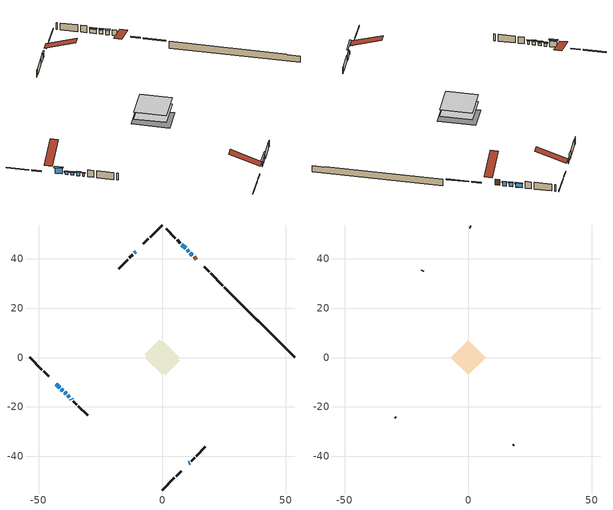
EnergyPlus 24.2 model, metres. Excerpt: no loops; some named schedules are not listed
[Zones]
conditioned space
 floor adiabatic (AdiabaticFloorConstruction): -6.99,0 0,6.99 6.99,0 0,-6.99 z0.85
 floor foundation (Slab1 construction): -7.11,1.29 -1.29,7.11 7.11,-1.29 1.29,-7.11 z-1.62
 wall outside (RimJoist1 construction): 0,-53.64 4.91,-48.73 / -53.64,0 -48.73,-4.91 / 0,53.64 -4.91,48.73 / 24.53,29.11 19.62,34.02 z0.85:1.15
 wall outside (RimJoist2 construction): 5.57,-48.07 7.63,-46.01 / -48.07,-5.57 -46.01,-7.63 / -5.57,48.07 -7.63,46.01 / 18.96,34.68 16.9,36.74 z0.85:1.15
 wall outside (AdiabaticWallConstruction 1): 13.79,39.84 12.86,40.78 z0.85:2.88
 wall outside (AdiabaticWallConstruction): -42.9,-10.74 -41.46,-12.18 z0.85:2.93; 10.74,-42.9 11.08,-42.56 / -36.93,-16.7 -36.59,-17.05 z0.85:1.97; -40.81,-12.83 -40.2,-13.44 / -39.54,-14.1 -38.93,-14.71 z0.85:1.82; -38.27,-15.36 -37.59,-16.05 z0.85:2.12; -10.74,42.9 -11.31,42.32 z0.85:2.05; 12.2,41.44 11.43,42.21 / 10.77,42.87 10.07,43.57 / 9.41,44.22 7.97,45.66 z0.85:2.32
 wall outside (Wall1 construction): 11.73,-41.9 13.08,-40.56 / -35.93,-17.7 -34.59,-19.05 / -11.97,41.67 -13.32,40.32 / 7.32,46.32 5.97,47.67 z0.85:3.29
 wall outside (Wall2 construction): 13.74,-39.9 17.47,-36.16 / -33.93,-19.71 -30.2,-23.44 / -13.97,39.67 -17.71,35.93 / 5.32,48.32 1.58,52.06 z0.85:3.29
 wall foundation (FoundationWall1 construction): 25.19,28.45,-1.62 25.19,28.45,0.85 50.79,2.85,0.85 50.79,2.85,0.58 53.64,0,0.58 53.64,0,-1.62
 window (WindowConstruction): -42.9,-10.74 -41.46,-12.17 z0.85:2.93
 window (WindowConstruction 9): 10.74,-42.9 11.08,-42.56 z0.85:1.97
 window (WindowConstruction 1): -40.81,-12.83 -40.2,-13.44 z0.85:1.82
 window (WindowConstruction 2): -39.54,-14.1 -38.93,-14.71 z0.85:1.82
 window (WindowConstruction 3): -38.27,-15.37 -37.59,-16.05 z0.85:2.12
 window (WindowConstruction 7): -10.74,42.9 -11.31,42.33 z0.85:2.04
 window (WindowConstruction 4): 12.2,41.44 11.43,42.21 z0.85:2.32
 window (WindowConstruction 5): 10.77,42.87 10.07,43.57 z0.85:2.32
 window (WindowConstruction 6): 9.41,44.22 7.98,45.66 z0.85:2.32
 window (WindowConstruction 8): -36.93,-16.71 -36.59,-17.05 z0.85:1.97
 door (Door): 13.79,39.84 12.86,40.78 z0.85:2.88
 ceiling adiabatic (AdiabaticFloorConstruction): 0,-6.99 6.99,0 0,6.99 -6.99,0 z0.85
attic - vented
 floor to conditioned space (Floor1 construction Reversed): -6.99,0 0,6.99 6.99,0 0,-6.99 z3.29
 wall outside (Wall3 construction): 18.13,-35.51 18.4,-35.24 / -29.54,-24.1 -29.27,-24.36 / -18.37,35.27 -18.63,35.01 / 0.92,52.72 0.66,52.98 z0.85:3.29
 roof outside (Roof1 construction): 10.08,-43.56,3.29 3.27,-36.75,6.5 1.47,-38.54,6.5 8.29,-45.35,3.29; -43.56,-10.08,3.29 -36.75,-3.27,6.5 -38.54,-1.47,6.5 -45.35,-8.29,3.29; -10.08,43.56,3.29 -3.27,36.75,6.5 -1.47,38.54,6.5 -8.29,45.35,3.29; 14.45,39.19,3.29 7.64,32.38,6.5 9.43,30.58,6.5 16.25,37.39,3.29
shading: -41.2,-12.44 -43.16,-10.48 -43.59,-10.91 -41.63,-12.87 z3.3; 12.75,-40.88 9.06,-44.58 9.35,-44.87 13.05,-41.17 z4.34; -40.07,-13.57 -40.93,-12.7 -41.36,-13.14 -40.5,-14 z2; -38.67,-14.97 -39.8,-13.84 -40.23,-14.27 -39.1,-15.4 z2.19; -37.45,-16.19 -38.41,-15.22 -38.71,-15.51 -37.74,-16.48 z2.32; -11.74,41.89 -10.31,43.33 -10.52,43.54 -11.96,42.11 z2.65; 11.3,42.34 12.33,41.31 12.76,41.74 11.73,42.77 z2.5; 9.94,43.69 10.9,42.74 11.33,43.17 10.37,44.13 z2.5; 7.85,45.79 9.54,44.1 9.97,44.53 8.28,46.22 z2.5; -36.38,-17.26 -37.14,-16.49 -37.35,-16.71 -36.59,-17.47 z2.27
[Building]
Building 1: Terrain=Suburbs
[Site:Location]
Quebec Intl AP_QC: Latitude {deg}=46.8; Longitude {deg}=-71.38; Time Zone {hr}=-5; Elevation {m}=74; Keep Site Location Information=Yes
[Site:GroundTemperature:Shallow]
0.0108218, -2.24938, -2.43038, -1.3578, 2.94801, 7.23376, 10.9493, 13.303, 13.5029, 11.5886, 7.96783, 3.81355
[Site:WaterMainsTemperature]
Calculation Method=Schedule; Temperature Schedule=mains temperature schedule
[Material] Roughness=Rough; Thermal Absorptance=0.9
Name | Thickness {m} | Conductivity {W/m-K} | Density {kg/m3} | Specific Heat {J/kg-K} | Solar Absorptance | Visible Absorptance
asphalt or fiberglass shingles | 0.00635 | 0.162714 | 1121.4 | 1465.45 | 0.4 | 0.4
ceiling loosefill ins | 0.0846667 | 0.0480833 | 16.02 | 1046.75 | 0.7 | 0.7
ceiling stud and cavity | 0.1397 | 0.0957022 | 65.682 | 1177.47 | 0.7 | 0.7
concrete 4.0 in. | 0.1016 | 1.803125 | 2242.8 | 837.4 | 0.7 | 0.7
concrete 8.0 in. | 0.2032 | 1.803125 | 2242.8 | 837.4 | 0.7 | 0.7
door material | 0.04445 | 0.0451087 | 512.64 | 1214.23 | 0.7 | 0.7
exterior vertical ins | 0.0324891 | 0.029427 | 32.04 | 1214.23 | 0.7 | 0.7
floor covering | 0.0127 | 0.0433444 | 54.468 | 1339.84 | 0.6 | 0.6
floor rigid ins; wall rigid ins 1 | 0.512978 | 0.029427 | 32.04 | 1214.23 | 0.7 | 0.7
floor stud and cavity | 0.1397 | 1.75129 | 37.0049 | 1207.88 | 0.7 | 0.7
furniture material conditioned space 1 | 0.1524 | 0.115458 | 640.8 | 1214.23 | 0.6 | 0.6
gypsum board | 0.0127 | 0.160291 | 801 | 837.4 | 0.6 | 0.6
gypsum board 1 | 0.0127 | 0.160291 | 801 | 837.4 | 0.7 | 0.7
osb sheathing 0.5 in. | 0.0127 | 0.115458 | 512.64 | 1214.23 | 0.7 | 0.7
osb sheathing 0.75 in. | 0.01905 | 0.115458 | 512.64 | 1214.23 | 0.7 | 0.7
osb sheathing 2.0 in. | 0.0508 | 0.115458 | 512.64 | 1214.23 | 0.7 | 0.7
rim joist rigid ins; wall rigid ins | 0.051816 | 0.029427 | 32.04 | 1214.23 | 0.7 | 0.7
rim joist stud and cavity | 0.0508 | 0.0344856 | 125.044 | 1163.47 | 0.6 | 0.6
rim joist stud and cavity 1 | 0.0508 | 0.0444133 | 125.044 | 1163.47 | 0.6 | 0.6
wall stud and cavity | 0.1397 | 0.178291 | 139.0536 | 1170.24 | 0.7 | 0.7
wall stud and cavity 1 | 0.1397 | 0.137265 | 139.0536 | 1170.24 | 0.7 | 0.7
wall stud and cavity 2 | 0.0889 | 6.9971 | 50.32683 | 1063.81 | 0.6 | 0.6
wall stud and cavity 3 | 0.0889 | 0.380278 | 52.3479 | 1209.89 | 0.7 | 0.7
wall stud and cavity 4 | 0.0889 | 0.391764 | 83.0341 | 1211.67 | 0.7 | 0.7
wood siding | 0.0254 | 0.102417 | 544.68 | 1172.36 | 0.4 | 0.4
wood siding 1 | 0.00254 | 0.102417 | 544.68 | 1172.36 | 0.4 | 0.4
wood siding 2; wood siding 3; wood siding 4 | 0.0254 | 0.102417 | 544.68 | 1172.36 | 0.7 | 0.7
[WindowMaterial:SimpleGlazingSystem]
Name | U-Factor {W/m2-K} | Solar Heat Gain Coefficient
WindowMaterial | 2.82821 | 0.6
WindowMaterial 1 | 1.96856 | 0.49
WindowMaterial 2 | 1.94415 | 0.52
WindowMaterial 3 | 1.927681 | 0.54
WindowMaterial 4 | 1.93449 | 0.53
WindowMaterial 5 | 1.896452 | 0.58
WindowMaterial 6 | 2.77143 | 0.64
WindowMaterial 7 | 2.76462 | 0.48
[Construction]
AdiabaticFloorConstruction: floor stud and cavity, floor rigid ins, osb sheathing 0.75 in., floor covering
AdiabaticWallConstruction: wood siding 3, wall rigid ins 1, wall stud and cavity 3, gypsum board
AdiabaticWallConstruction 1: wood siding 4, wall rigid ins 1, wall stud and cavity 3, gypsum board
Door: door material
Floor1 construction Reversed: gypsum board, ceiling stud and cavity, ceiling loosefill ins
FoundationWall1 construction: concrete 8.0 in., gypsum board 1
furniture construction conditioned space 1: furniture material conditioned space 1
PartitionWallConstruction: gypsum board, wall stud and cavity 4, gypsum board
RimJoist1 construction: wood siding 2, rim joist rigid ins, osb sheathing 2.0 in., rim joist stud and cavity
RimJoist2 construction: wood siding 2, rim joist rigid ins, osb sheathing 2.0 in., rim joist stud and cavity 1
Roof1 construction: asphalt or fiberglass shingles
Slab1 construction: concrete 4.0 in.
Wall1 construction: wood siding, wall rigid ins, osb sheathing 0.5 in., wall stud and cavity, gypsum board
Wall2 construction: wood siding, wall rigid ins, osb sheathing 0.5 in., wall stud and cavity 1, gypsum board
Wall3 construction: wood siding 1, wall stud and cavity 2
WindowConstruction: WindowMaterial
WindowConstruction 1; WindowConstruction 2: WindowMaterial 1
WindowConstruction 3: WindowMaterial 2
WindowConstruction 4: WindowMaterial 3
WindowConstruction 5: WindowMaterial 4
WindowConstruction 6: WindowMaterial 5
WindowConstruction 7: WindowMaterial 6
WindowConstruction 8; WindowConstruction 9: WindowMaterial 7
[Zone] Multiplier=1; Part of Total Floor Area=Yes
Name | Volume {m3}
attic - vented | 50.9984
conditioned space | 475.7
[Space]
Name | Zone | Volume {m3}
attic - vented 1 | attic - vented | 50.9984
conditioned space 1 | conditioned space | 475.7
[ZoneInfiltration:EffectiveLeakageArea]
infil attic - vented 1: Zone or Space=attic - vented 1; Schedule=Always On Discrete; Effective Air Leakage Area {cm2}=3612.18; Stack Coefficient=0.000392867; Wind Coefficient=1.33919e-05
[ZoneMixing]
whole house fan mix: Zone or Space=attic - vented; Schedule=Always On Continuous; Design Flow Rate Calculation Method=Flow/Zone; Design Flow Rate {m3/s}=0; Source Zone or Space=conditioned space
[SurfaceProperty:ExposedFoundationPerimeter]
Slab1: Exposed Perimeter Calculation Method=TotalExposedPerimeter; Total Exposed Perimeter {m}=40.235
[InternalMass] Zone or ZoneList=conditioned space; Space or SpaceList=conditioned space 1
Name | Construction | Surface Area {m2}
furniture mass conditioned space 1 | furniture construction conditioned space 1 | 78.252
partition wall mass | PartitionWallConstruction | 195.63
[Lights]
interior lighting: Zone or ZoneList or Space or SpaceList=conditioned space 1; Schedule=interior lighting schedule; Design Level Calculation Method=LightingLevel; Lighting Level {W}=343.2; Return Air Fraction=0; Fraction Radiant=0.6; Fraction Visible=0.2; Fraction Replaceable=1
[People]
occupants: Zone or ZoneList or Space or SpaceList=conditioned space 1; Number of People Schedule=occupants schedule; Number of People Calculation Method=People; Number of People=3; Fraction Radiant=0.314171; Sensible Heat Fraction=0.56303; Activity Level Schedule=occupants activity schedule; Carbon Dioxide Generation Rate {m3/s-W}=0; Enable ASHRAE 55 Comfort Warnings=No; Mean Radiant Temperature Calculation Type=EnclosureAveraged
[ElectricEquipment] Zone or ZoneList or Space or SpaceList=conditioned space 1; Design Level Calculation Method=EquipmentLevel
Name | Schedule | Design Level {W} | Fraction Latent | Fraction Radiant | Fraction Lost
clothes dryer | clothes dryer schedule | 140.772 | 0.015 | 0.081 | 0.85
clothes washer | clothes washer schedule | 32.1985 | 0.03 | 0.162 | 0.7
cooking range | cooking range schedule | 215.147 | 0.08 | 0.432 | 0.2
dishwasher | dishwasher schedule | 66.8632 | 0.3 | 0.18 | 0.4
fridge | fridge schedule | 72.9452 | 0 | 0.6 | 0
mech vent bath fan 0 | mech vent bath fan 0 schedule | 50.2 | 0 | 0 | 1
mech vent house fan | mech vent house fan schedule | 0 | 0 | 0 | 1
mech vent house fan cfis | mech vent house fan cfis schedule | 0 | 0 | 0 | 0
mech vent range fan 0 | mech vent range fan 0 schedule | 57 | 0 | 0 | 1
misc plug loads | misc plug loads schedule | 494.7 | 0.045 | 0.513 | 0.1
whole house fan | Always On Discrete | 0 | 0 | 0 | 1
[OtherEquipment] Zone or ZoneList or Space or SpaceList=conditioned space 1; Design Level Calculation Method=EquipmentLevel
Name | Fuel Type | Schedule | Design Level {W} | Fraction Latent | Fraction Radiant | Fraction Lost
clothes dryer 1 | Electricity | clothes dryer schedule | 0 | 0.015 | 0.081 | 0.85
cooking range 1 | Electricity | cooking range schedule | 0 | 0.08 | 0.432 | 0.2
general water use latent | None | general water use schedule | 62.594 | 1 | 0 | 0
general water use sensible | None | general water use schedule | -61.6891 | 0 | 0.6 | 0
mech vent house fan latent load | None | Always On Discrete | 0 | 1 | 0 | 0
mech vent house fan sensible load | None | Always On Discrete | 0 | 0 | 0 | 0
water heater energy adjustment1 | Electricity | Always On Discrete | 0.01 | 0 | 0 | 1
[ZoneInfiltration:DesignFlowRate] Zone or ZoneList or Space or SpaceList=conditioned space 1; Schedule=Always On Discrete; Design Flow Rate Calculation Method=Flow/Zone; Design Flow Rate {m3/s}=0
infil flow; natural vent flow; whole house fan flow
[Foundation:Kiva]
Foundation Kiva 1: Initial Indoor Air Temperature {C}=18; Wall Height Above Grade {m}=0.849996; Wall Depth Below Slab {m}=0.2032; Custom Block Material Name 1=exterior vertical ins; Custom Block Depth 1 {m}=2.47001; Custom Block X Position 1 {m}=0.2159; Custom Block Z Position 1 {m}=0
[Foundation:Kiva:Settings]
Soil Conductivity {W/m-K}=0.849921; Soil Density {kg/m3}=1842.3; Soil Specific Heat {J/kg-K}=418.7; Ground Solar Absorptivity=0.9; Ground Thermal Absorptivity=0.9; Ground Surface Roughness {m}=0.03; Far-Field Width {m}=40; Deep-Ground Boundary Condition=ZeroFlux; Deep-Ground Depth {m}=40; Minimum Cell Dimension {m}=0.2; Maximum Cell Growth Coefficient=3; Simulation Timestep=Timestep
[Exterior:Lights]
exterior lighting: Schedule=exterior lighting schedule; Design Level {W}=75.6
[Schedule:Constant]
Name | Hourly Value
Always On Continuous; mech vent house fan schedule; mech vent house fan cfis schedule; Always On Discrete | 1
occupants activity schedule | 117.228
fridge schedule | 0
[Schedule:Week:Daily]
interior lighting schedule Week Rule - Jan1-Jan27: interior lighting schedule day, interior lighting schedule day, interior lighting schedule day, interior lighting schedule day, interior lighting schedule day, interior lighting schedule day, interior lighting schedule day, interior lighting schedule default day, interior lighting schedule default day, interior lighting schedule default day, interior lighting schedule default day, interior lighting schedule default day
interior lighting schedule Week Rule - Jan28-Feb3: interior lighting schedule day, interior lighting schedule day, interior lighting schedule day, interior lighting schedule day, interior lighting schedule day 1, interior lighting schedule day 1, interior lighting schedule day 1, interior lighting schedule default day, interior lighting schedule default day, interior lighting schedule default day, interior lighting schedule default day, interior lighting schedule default day
interior lighting schedule Week Rule - Feb4-Feb24: interior lighting schedule day 1, interior lighting schedule day 1, interior lighting schedule day 1, interior lighting schedule day 1, interior lighting schedule day 1, interior lighting schedule day 1, interior lighting schedule day 1, interior lighting schedule default day, interior lighting schedule default day, interior lighting schedule default day, interior lighting schedule default day, interior lighting schedule default day
interior lighting schedule Week Rule - Feb25-Mar3: interior lighting schedule day 1, interior lighting schedule day 1, interior lighting schedule day 1, interior lighting schedule day 1, interior lighting schedule day 2, interior lighting schedule day 2, interior lighting schedule day 2, interior lighting schedule default day, interior lighting schedule default day, interior lighting schedule default day, interior lighting schedule default day, interior lighting schedule default day
interior lighting schedule Week Rule - Mar4-Mar31: interior lighting schedule day 2, interior lighting schedule day 2, interior lighting schedule day 2, interior lighting schedule day 2, interior lighting schedule day 2, interior lighting schedule day 2, interior lighting schedule day 2, interior lighting schedule default day, interior lighting schedule default day, interior lighting schedule default day, interior lighting schedule default day, interior lighting schedule default day
interior lighting schedule Week Rule - Apr1-Apr28: interior lighting schedule day 3, interior lighting schedule day 3, interior lighting schedule day 3, interior lighting schedule day 3, interior lighting schedule day 3, interior lighting schedule day 3, interior lighting schedule day 3, interior lighting schedule default day, interior lighting schedule default day, interior lighting schedule default day, interior lighting schedule default day, interior lighting schedule default day
interior lighting schedule Week Rule - Apr29-May5: interior lighting schedule day 3, interior lighting schedule day 3, interior lighting schedule day 4, interior lighting schedule day 4, interior lighting schedule day 4, interior lighting schedule day 4, interior lighting schedule day 4, interior lighting schedule default day, interior lighting schedule default day, interior lighting schedule default day, interior lighting schedule default day, interior lighting schedule default day
interior lighting schedule Week Rule - May6-May26: interior lighting schedule day 4, interior lighting schedule day 4, interior lighting schedule day 4, interior lighting schedule day 4, interior lighting schedule day 4, interior lighting schedule day 4, interior lighting schedule day 4, interior lighting schedule default day, interior lighting schedule default day, interior lighting schedule default day, interior lighting schedule default day, interior lighting schedule default day
interior lighting schedule Week Rule - May27-Jun2: interior lighting schedule day 4, interior lighting schedule day 4, interior lighting schedule day 4, interior lighting schedule day 4, interior lighting schedule day 4, interior lighting schedule day 5, interior lighting schedule day 5, interior lighting schedule default day, interior lighting schedule default day, interior lighting schedule default day, interior lighting schedule default day, interior lighting schedule default day
interior lighting schedule Week Rule - Jun3-Jun30: interior lighting schedule day 5, interior lighting schedule day 5, interior lighting schedule day 5, interior lighting schedule day 5, interior lighting schedule day 5, interior lighting schedule day 5, interior lighting schedule day 5, interior lighting schedule default day, interior lighting schedule default day, interior lighting schedule default day, interior lighting schedule default day, interior lighting schedule default day
interior lighting schedule Week Rule - Jul1-Jul28: interior lighting schedule day 6, interior lighting schedule day 6, interior lighting schedule day 6, interior lighting schedule day 6, interior lighting schedule day 6, interior lighting schedule day 6, interior lighting schedule day 6, interior lighting schedule default day, interior lighting schedule default day, interior lighting schedule default day, interior lighting schedule default day, interior lighting schedule default day
interior lighting schedule Week Rule - Jul29-Aug4: interior lighting schedule day 6, interior lighting schedule day 6, interior lighting schedule day 6, interior lighting schedule day 7, interior lighting schedule day 7, interior lighting schedule day 7, interior lighting schedule day 7, interior lighting schedule default day, interior lighting schedule default day, interior lighting schedule default day, interior lighting schedule default day, interior lighting schedule default day
interior lighting schedule Week Rule - Aug5-Aug25: interior lighting schedule day 7, interior lighting schedule day 7, interior lighting schedule day 7, interior lighting schedule day 7, interior lighting schedule day 7, interior lighting schedule day 7, interior lighting schedule day 7, interior lighting schedule default day, interior lighting schedule default day, interior lighting schedule default day, interior lighting schedule default day, interior lighting schedule default day
interior lighting schedule Week Rule - Aug26-Sep1: interior lighting schedule day 7, interior lighting schedule day 7, interior lighting schedule day 7, interior lighting schedule day 7, interior lighting schedule day 7, interior lighting schedule day 7, interior lighting schedule day 8, interior lighting schedule default day, interior lighting schedule default day, interior lighting schedule default day, interior lighting schedule default day, interior lighting schedule default day
interior lighting schedule Week Rule - Sep2-Sep29: interior lighting schedule day 8, interior lighting schedule day 8, interior lighting schedule day 8, interior lighting schedule day 8, interior lighting schedule day 8, interior lighting schedule day 8, interior lighting schedule day 8, interior lighting schedule default day, interior lighting schedule default day, interior lighting schedule default day, interior lighting schedule default day, interior lighting schedule default day
interior lighting schedule Week Rule - Sep30-Oct6: interior lighting schedule day 8, interior lighting schedule day 9, interior lighting schedule day 9, interior lighting schedule day 9, interior lighting schedule day 9, interior lighting schedule day 9, interior lighting schedule day 9, interior lighting schedule default day, interior lighting schedule default day, interior lighting schedule default day, interior lighting schedule default day, interior lighting schedule default day
interior lighting schedule Week Rule - Oct7-Oct27: interior lighting schedule day 9, interior lighting schedule day 9, interior lighting schedule day 9, interior lighting schedule day 9, interior lighting schedule day 9, interior lighting schedule day 9, interior lighting schedule day 9, interior lighting schedule default day, interior lighting schedule default day, interior lighting schedule default day, interior lighting schedule default day, interior lighting schedule default day
interior lighting schedule Week Rule - Oct28-Nov3: interior lighting schedule day 9, interior lighting schedule day 9, interior lighting schedule day 9, interior lighting schedule day 9, interior lighting schedule day 10, interior lighting schedule day 10, interior lighting schedule day 10, interior lighting schedule default day, interior lighting schedule default day, interior lighting schedule default day, interior lighting schedule default day, interior lighting schedule default day
interior lighting schedule Week Rule - Nov4-Nov24: interior lighting schedule day 10, interior lighting schedule day 10, interior lighting schedule day 10, interior lighting schedule day 10, interior lighting schedule day 10, interior lighting schedule day 10, interior lighting schedule day 10, interior lighting schedule default day, interior lighting schedule default day, interior lighting schedule default day, interior lighting schedule default day, interior lighting schedule default day
interior lighting schedule Week Rule - Nov25-Dec1: interior lighting schedule day 10, interior lighting schedule day 10, interior lighting schedule day 10, interior lighting schedule day 10, interior lighting schedule day 10, interior lighting schedule day 10, interior lighting schedule day 11, interior lighting schedule default day, interior lighting schedule default day, interior lighting schedule default day, interior lighting schedule default day, interior lighting schedule default day
interior lighting schedule Week Rule - Dec2-Dec31: interior lighting schedule day 11, interior lighting schedule day 11, interior lighting schedule day 11, interior lighting schedule day 11, interior lighting schedule day 11, interior lighting schedule day 11, interior lighting schedule day 11, interior lighting schedule default day, interior lighting schedule default day, interior lighting schedule default day, interior lighting schedule default day, interior lighting schedule default day
occupants schedule Week Rule - Jan1-Dec31: occupants schedule day, occupants schedule day, occupants schedule day, occupants schedule day, occupants schedule day, occupants schedule day, occupants schedule day, occupants schedule default day, occupants schedule default day, occupants schedule default day, occupants schedule default day, occupants schedule default day
clothes dryer schedule Week Rule - Jan1-Dec31: clothes dryer schedule day, clothes dryer schedule day, clothes dryer schedule day, clothes dryer schedule day, clothes dryer schedule day, clothes dryer schedule day, clothes dryer schedule day, clothes dryer schedule default day, clothes dryer schedule default day, clothes dryer schedule default day, clothes dryer schedule default day, clothes dryer schedule default day
clothes washer schedule Week Rule - Jan1-Dec31: clothes washer schedule day, clothes washer schedule day, clothes washer schedule day, clothes washer schedule day, clothes washer schedule day, clothes washer schedule day, clothes washer schedule day, clothes washer schedule default day, clothes washer schedule default day, clothes washer schedule default day, clothes washer schedule default day, clothes washer schedule default day
cooking range schedule Week Rule - Jan1-Dec31: cooking range schedule day, cooking range schedule day, cooking range schedule day, cooking range schedule day, cooking range schedule day, cooking range schedule day, cooking range schedule day, cooking range schedule default day, cooking range schedule default day, cooking range schedule default day, cooking range schedule default day, cooking range schedule default day
dishwasher schedule Week Rule - Jan1-Dec31: dishwasher schedule day, dishwasher schedule day, dishwasher schedule day, dishwasher schedule day, dishwasher schedule day, dishwasher schedule day, dishwasher schedule day, dishwasher schedule default day, dishwasher schedule default day, dishwasher schedule default day, dishwasher schedule default day, dishwasher schedule default day
mech vent bath fan 0 schedule Week Rule - Jan1-Dec31: mech vent bath fan 0 schedule day, mech vent bath fan 0 schedule day, mech vent bath fan 0 schedule day, mech vent bath fan 0 schedule day, mech vent bath fan 0 schedule day, mech vent bath fan 0 schedule day, mech vent bath fan 0 schedule day, mech vent bath fan 0 schedule default day, mech vent bath fan 0 schedule default day, mech vent bath fan 0 schedule default day, mech vent bath fan 0 schedule default day, mech vent bath fan 0 schedule default day
mech vent range fan 0 schedule Week Rule - Jan1-Dec31: mech vent range fan 0 schedule day, mech vent range fan 0 schedule day, mech vent range fan 0 schedule day, mech vent range fan 0 schedule day, mech vent range fan 0 schedule day, mech vent range fan 0 schedule day, mech vent range fan 0 schedule day, mech vent range fan 0 schedule default day, mech vent range fan 0 schedule default day, mech vent range fan 0 schedule default day, mech vent range fan 0 schedule default day, mech vent range fan 0 schedule default day
misc plug loads schedule Week Rule - Jan1-Dec31: misc plug loads schedule day, misc plug loads schedule day, misc plug loads schedule day, misc plug loads schedule day, misc plug loads schedule day, misc plug loads schedule day, misc plug loads schedule day, misc plug loads schedule default day, misc plug loads schedule default day, misc plug loads schedule default day, misc plug loads schedule default day, misc plug loads schedule default day
general water use schedule Week Rule - Jan1-Dec31: general water use schedule day, general water use schedule day, general water use schedule day, general water use schedule day, general water use schedule day, general water use schedule day, general water use schedule day, general water use schedule default day, general water use schedule default day, general water use schedule default day, general water use schedule default day, general water use schedule default day
exterior lighting schedule Week Rule - Jan1-Jan27: exterior lighting schedule day, exterior lighting schedule day, exterior lighting schedule day, exterior lighting schedule day, exterior lighting schedule day, exterior lighting schedule day, exterior lighting schedule day, exterior lighting schedule default day, exterior lighting schedule default day, exterior lighting schedule default day, exterior lighting schedule default day, exterior lighting schedule default day
exterior lighting schedule Week Rule - Jan28-Feb3: exterior lighting schedule day, exterior lighting schedule day, exterior lighting schedule day, exterior lighting schedule day, exterior lighting schedule day 1, exterior lighting schedule day 1, exterior lighting schedule day 1, exterior lighting schedule default day, exterior lighting schedule default day, exterior lighting schedule default day, exterior lighting schedule default day, exterior lighting schedule default day
exterior lighting schedule Week Rule - Feb4-Feb24: exterior lighting schedule day 1, exterior lighting schedule day 1, exterior lighting schedule day 1, exterior lighting schedule day 1, exterior lighting schedule day 1, exterior lighting schedule day 1, exterior lighting schedule day 1, exterior lighting schedule default day, exterior lighting schedule default day, exterior lighting schedule default day, exterior lighting schedule default day, exterior lighting schedule default day
exterior lighting schedule Week Rule - Feb25-Mar3: exterior lighting schedule day 1, exterior lighting schedule day 1, exterior lighting schedule day 1, exterior lighting schedule day 1, exterior lighting schedule day 2, exterior lighting schedule day 2, exterior lighting schedule day 2, exterior lighting schedule default day, exterior lighting schedule default day, exterior lighting schedule default day, exterior lighting schedule default day, exterior lighting schedule default day
exterior lighting schedule Week Rule - Mar4-Mar31: exterior lighting schedule day 2, exterior lighting schedule day 2, exterior lighting schedule day 2, exterior lighting schedule day 2, exterior lighting schedule day 2, exterior lighting schedule day 2, exterior lighting schedule day 2, exterior lighting schedule default day, exterior lighting schedule default day, exterior lighting schedule default day, exterior lighting schedule default day, exterior lighting schedule default day
exterior lighting schedule Week Rule - Apr1-Apr28: exterior lighting schedule day 3, exterior lighting schedule day 3, exterior lighting schedule day 3, exterior lighting schedule day 3, exterior lighting schedule day 3, exterior lighting schedule day 3, exterior lighting schedule day 3, exterior lighting schedule default day, exterior lighting schedule default day, exterior lighting schedule default day, exterior lighting schedule default day, exterior lighting schedule default day
exterior lighting schedule Week Rule - Apr29-May5: exterior lighting schedule day 3, exterior lighting schedule day 3, exterior lighting schedule day 4, exterior lighting schedule day 4, exterior lighting schedule day 4, exterior lighting schedule day 4, exterior lighting schedule day 4, exterior lighting schedule default day, exterior lighting schedule default day, exterior lighting schedule default day, exterior lighting schedule default day, exterior lighting schedule default day
exterior lighting schedule Week Rule - May6-May26: exterior lighting schedule day 4, exterior lighting schedule day 4, exterior lighting schedule day 4, exterior lighting schedule day 4, exterior lighting schedule day 4, exterior lighting schedule day 4, exterior lighting schedule day 4, exterior lighting schedule default day, exterior lighting schedule default day, exterior lighting schedule default day, exterior lighting schedule default day, exterior lighting schedule default day
exterior lighting schedule Week Rule - May27-Jun2: exterior lighting schedule day 4, exterior lighting schedule day 4, exterior lighting schedule day 4, exterior lighting schedule day 4, exterior lighting schedule day 4, exterior lighting schedule day 5, exterior lighting schedule day 5, exterior lighting schedule default day, exterior lighting schedule default day, exterior lighting schedule default day, exterior lighting schedule default day, exterior lighting schedule default day
exterior lighting schedule Week Rule - Jun3-Jun30: exterior lighting schedule day 5, exterior lighting schedule day 5, exterior lighting schedule day 5, exterior lighting schedule day 5, exterior lighting schedule day 5, exterior lighting schedule day 5, exterior lighting schedule day 5, exterior lighting schedule default day, exterior lighting schedule default day, exterior lighting schedule default day, exterior lighting schedule default day, exterior lighting schedule default day
exterior lighting schedule Week Rule - Jul1-Jul28: exterior lighting schedule day 6, exterior lighting schedule day 6, exterior lighting schedule day 6, exterior lighting schedule day 6, exterior lighting schedule day 6, exterior lighting schedule day 6, exterior lighting schedule day 6, exterior lighting schedule default day, exterior lighting schedule default day, exterior lighting schedule default day, exterior lighting schedule default day, exterior lighting schedule default day
exterior lighting schedule Week Rule - Jul29-Aug4: exterior lighting schedule day 6, exterior lighting schedule day 6, exterior lighting schedule day 6, exterior lighting schedule day 7, exterior lighting schedule day 7, exterior lighting schedule day 7, exterior lighting schedule day 7, exterior lighting schedule default day, exterior lighting schedule default day, exterior lighting schedule default day, exterior lighting schedule default day, exterior lighting schedule default day
exterior lighting schedule Week Rule - Aug5-Aug25: exterior lighting schedule day 7, exterior lighting schedule day 7, exterior lighting schedule day 7, exterior lighting schedule day 7, exterior lighting schedule day 7, exterior lighting schedule day 7, exterior lighting schedule day 7, exterior lighting schedule default day, exterior lighting schedule default day, exterior lighting schedule default day, exterior lighting schedule default day, exterior lighting schedule default day
exterior lighting schedule Week Rule - Aug26-Sep1: exterior lighting schedule day 7, exterior lighting schedule day 7, exterior lighting schedule day 7, exterior lighting schedule day 7, exterior lighting schedule day 7, exterior lighting schedule day 7, exterior lighting schedule day 8, exterior lighting schedule default day, exterior lighting schedule default day, exterior lighting schedule default day, exterior lighting schedule default day, exterior lighting schedule default day
exterior lighting schedule Week Rule - Sep2-Sep29: exterior lighting schedule day 8, exterior lighting schedule day 8, exterior lighting schedule day 8, exterior lighting schedule day 8, exterior lighting schedule day 8, exterior lighting schedule day 8, exterior lighting schedule day 8, exterior lighting schedule default day, exterior lighting schedule default day, exterior lighting schedule default day, exterior lighting schedule default day, exterior lighting schedule default day
exterior lighting schedule Week Rule - Sep30-Oct6: exterior lighting schedule day 8, exterior lighting schedule day 9, exterior lighting schedule day 9, exterior lighting schedule day 9, exterior lighting schedule day 9, exterior lighting schedule day 9, exterior lighting schedule day 9, exterior lighting schedule default day, exterior lighting schedule default day, exterior lighting schedule default day, exterior lighting schedule default day, exterior lighting schedule default day
exterior lighting schedule Week Rule - Oct7-Oct27: exterior lighting schedule day 9, exterior lighting schedule day 9, exterior lighting schedule day 9, exterior lighting schedule day 9, exterior lighting schedule day 9, exterior lighting schedule day 9, exterior lighting schedule day 9, exterior lighting schedule default day, exterior lighting schedule default day, exterior lighting schedule default day, exterior lighting schedule default day, exterior lighting schedule default day
exterior lighting schedule Week Rule - Oct28-Nov3: exterior lighting schedule day 9, exterior lighting schedule day 9, exterior lighting schedule day 9, exterior lighting schedule day 9, exterior lighting schedule day 10, exterior lighting schedule day 10, exterior lighting schedule day 10, exterior lighting schedule default day, exterior lighting schedule default day, exterior lighting schedule default day, exterior lighting schedule default day, exterior lighting schedule default day
exterior lighting schedule Week Rule - Nov4-Nov24: exterior lighting schedule day 10, exterior lighting schedule day 10, exterior lighting schedule day 10, exterior lighting schedule day 10, exterior lighting schedule day 10, exterior lighting schedule day 10, exterior lighting schedule day 10, exterior lighting schedule default day, exterior lighting schedule default day, exterior lighting schedule default day, exterior lighting schedule default day, exterior lighting schedule default day
[Schedule:Year]
interior lighting schedule: interior lighting schedule Week Rule - Jan1-Jan27, 1, 1, 1, 27, interior lighting schedule Week Rule - Jan28-Feb3, 1, 28, 2, 3, interior lighting schedule Week Rule - Feb4-Feb24, 2, 4, 2, 24, interior lighting schedule Week Rule - Feb25-Mar3, 2, 25, 3, 3, interior lighting schedule Week Rule - Mar4-Mar31, 3, 4, 3, 31, interior lighting schedule Week Rule - Apr1-Apr28, 4, 1, 4, 28, interior lighting schedule Week Rule - Apr29-May5, 4, 29, 5, 5, interior lighting schedule Week Rule - May6-May26, 5, 6, 5, 26, interior lighting schedule Week Rule - May27-Jun2, 5, 27, 6, 2, interior lighting schedule Week Rule - Jun3-Jun30, 6, 3, 6, 30, interior lighting schedule Week Rule - Jul1-Jul28, 7, 1, 7, 28, interior lighting schedule Week Rule - Jul29-Aug4, 7, 29, 8, 4, interior lighting schedule Week Rule - Aug5-Aug25, 8, 5, 8, 25, interior lighting schedule Week Rule - Aug26-Sep1, 8, 26, 9, 1, interior lighting schedule Week Rule - Sep2-Sep29, 9, 2, 9, 29, interior lighting schedule Week Rule - Sep30-Oct6, 9, 30, 10, 6, interior lighting schedule Week Rule - Oct7-Oct27, 10, 7, 10, 27, interior lighting schedule Week Rule - Oct28-Nov3, 10, 28, 11, 3, interior lighting schedule Week Rule - Nov4-Nov24, 11, 4, 11, 24, interior lighting schedule Week Rule - Nov25-Dec1, 11, 25, 12, 1, interior lighting schedule Week Rule - Dec2-Dec31, 12, 2, 12, 31
occupants schedule: occupants schedule Week Rule - Jan1-Dec31, 1, 1, 12, 31
clothes dryer schedule: clothes dryer schedule Week Rule - Jan1-Dec31, 1, 1, 12, 31
clothes washer schedule: clothes washer schedule Week Rule - Jan1-Dec31, 1, 1, 12, 31
cooking range schedule: cooking range schedule Week Rule - Jan1-Dec31, 1, 1, 12, 31
dishwasher schedule: dishwasher schedule Week Rule - Jan1-Dec31, 1, 1, 12, 31
mech vent bath fan 0 schedule: mech vent bath fan 0 schedule Week Rule - Jan1-Dec31, 1, 1, 12, 31
mech vent range fan 0 schedule: mech vent range fan 0 schedule Week Rule - Jan1-Dec31, 1, 1, 12, 31
misc plug loads schedule: misc plug loads schedule Week Rule - Jan1-Dec31, 1, 1, 12, 31
general water use schedule: general water use schedule Week Rule - Jan1-Dec31, 1, 1, 12, 31
exterior lighting schedule: exterior lighting schedule Week Rule - Jan1-Jan27, 1, 1, 1, 27, exterior lighting schedule Week Rule - Jan28-Feb3, 1, 28, 2, 3, exterior lighting schedule Week Rule - Feb4-Feb24, 2, 4, 2, 24, exterior lighting schedule Week Rule - Feb25-Mar3, 2, 25, 3, 3, exterior lighting schedule Week Rule - Mar4-Mar31, 3, 4, 3, 31, exterior lighting schedule Week Rule - Apr1-Apr28, 4, 1, 4, 28, exterior lighting schedule Week Rule - Apr29-May5, 4, 29, 5, 5, exterior lighting schedule Week Rule - May6-May26, 5, 6, 5, 26, exterior lighting schedule Week Rule - May27-Jun2, 5, 27, 6, 2, exterior lighting schedule Week Rule - Jun3-Jun30, 6, 3, 6, 30, exterior lighting schedule Week Rule - Jul1-Jul28, 7, 1, 7, 28, exterior lighting schedule Week Rule - Jul29-Aug4, 7, 29, 8, 4, exterior lighting schedule Week Rule - Aug5-Aug25, 8, 5, 8, 25, exterior lighting schedule Week Rule - Aug26-Sep1, 8, 26, 9, 1, exterior lighting schedule Week Rule - Sep2-Sep29, 9, 2, 9, 29, exterior lighting schedule Week Rule - Sep30-Oct6, 9, 30, 10, 6, exterior lighting schedule Week Rule - Oct7-Oct27, 10, 7, 10, 27, exterior lighting schedule Week Rule - Oct28-Nov3, 10, 28, 11, 3, exterior lighting schedule Week Rule - Nov4-Nov24, 11, 4, 11, 24, exterior lighting schedule Week Rule - Nov25-Dec1, 11, 25, 12, 1, exterior lighting schedule Week Rule - Dec2-Dec31, 12, 2, 12, 31
[Schedule:Compact]
mains temperature schedule: Through: 01/01, For: AllDays, Until: 24:00, 5.175, Through: 01/02, For: AllDays, Until: 24:00, 5.10167, Through: 01/03, For: AllDays, Until: 24:00, 5.02889, Through: 01/04, For: AllDays, Until: 24:00, 4.95778, Through: 01/05, For: AllDays, Until: 24:00, 4.88778, Through: 01/06, For: AllDays, Until: 24:00, 4.81833, Through: 01/07, For: AllDays, Until: 24:00, 4.75056, Through: 01/08, For: AllDays, Until: 24:00, 4.68389, Through: 01/09, For: AllDays, Until: 24:00, 4.61833, Through: 01/10, For: AllDays, Until: 24:00, 4.55389, Through: 01/11, For: AllDays, Until: 24:00, 4.49056, Through: 01/12, For: AllDays, Until: 24:00, 4.42889, Through: 01/13, For: AllDays, Until: 24:00, 4.36778, Through: 01/14, For: AllDays, Until: 24:00, 4.30889, Through: 01/15, For: AllDays, Until: 24:00, 4.25056, Through: 01/16, For: AllDays, Until: 24:00, 4.19389, Through: 01/17, For: AllDays, Until: 24:00, 4.13833, Through: 01/18, For: AllDays, Until: 24:00, 4.08444, Through: 01/19, For: AllDays, Until: 24:00, 4.03167, Through: 01/20, For: AllDays, Until: 24:00, 3.98056, Through: 01/21, For: AllDays, Until: 24:00, 3.93056, Through: 01/22, For: AllDays, Until: 24:00, 3.88222, Through: 01/23, For: AllDays, Until: 24:00, 3.835, Through: 01/24, For: AllDays, Until: 24:00, 3.78944, Through: 01/25, For: AllDays, Until: 24:00, 3.74556, Through: 01/26, For: AllDays, Until: 24:00, 3.70278, Through: 01/27, For: AllDays, Until: 24:00, 3.66167, Through: 01/28, For: AllDays, Until: 24:00, 3.62167, Through: 01/29, For: AllDays, Until: 24:00, 3.58389, Through: 01/30, For: AllDays, Until: 24:00, 3.54722, Through: 01/31, For: AllDays, Until: 24:00, 3.51167, Through: 02/01, For: AllDays, Until: 24:00, 3.47833, Through: 02/02, For: AllDays, Until: 24:00, 3.44611, Through: 02/03, For: AllDays, Until: 24:00, 3.41556, Through: 02/04, For: AllDays, Until: 24:00, 3.38667, Through: 02/05, For: AllDays, Until: 24:00, 3.35944, Through: 02/06, For: AllDays, Until: 24:00, 3.33389, Through: 02/07, For: AllDays, Until: 24:00, 3.30944, Through: 02/08, For: AllDays, Until: 24:00, 3.28667, Through: 02/09, For: AllDays, Until: 24:00, 3.26611, Through: 02/10, For: AllDays, Until: 24:00, 3.24667, Through: 02/11, For: AllDays, Until: 24:00, 3.22889, Through: 02/12, For: AllDays, Until: 24:00, 3.21278, Through: 02/13, For: AllDays, Until: 24:00, 3.19833, Through: 02/14, For: AllDays, Until: 24:00, 3.18556, Through: 02/15, For: AllDays, Until: 24:00, 3.17389, Through: 02/16, For: AllDays, Until: 24:00, 3.16444, Through: 02/17, For: AllDays, Until: 24:00, 3.15667, Through: 02/18, For: AllDays, Until: 24:00, 3.15056, Through: 02/19, For: AllDays, Until: 24:00, 3.14556, Through: 02/20, For: AllDays, Until: 24:00, 3.14278, Through: 02/21, For: AllDays, Until: 24:00, 3.14111, Through: 02/22, For: AllDays, Until: 24:00, 3.14167, Through: 02/23, For: AllDays, Until: 24:00, 3.14333, Through: 02/24, For: AllDays, Until: 24:00, 3.14722, Through: 02/25, For: AllDays, Until: 24:00, 3.15222, Through: 02/26, For: AllDays, Until: 24:00, 3.15944, Through: 02/27, For: AllDays, Until: 24:00, 3.16778, Through: 02/28, For: AllDays, Until: 24:00, 3.17778, Through: 03/01, For: AllDays, Until: 24:00, 3.18944, Through: 03/02, For: AllDays, Until: 24:00, 3.20333, Through: 03/03, For: AllDays, Until: 24:00, 3.21833, Through: 03/04, For: AllDays, Until: 24:00, 3.235, Through: 03/05, For: AllDays, Until: 24:00, 3.25333, Through: 03/06, For: AllDays, Until: 24:00, 3.27333, Through: 03/07, For: AllDays, Until: 24:00, 3.29444, Through: 03/08, For: AllDays, Until: 24:00, 3.31778, Through: 03/09, For: AllDays, Until: 24:00, 3.34222, Through: 03/10, For: AllDays, Until: 24:00, 3.36889, Through: 03/11, For: AllDays, Until: 24:00, 3.39667, Through: 03/12, For: AllDays, Until: 24:00, 3.42611, Through: 03/13, For: AllDays, Until: 24:00, 3.45722, Through: 03/14, For: AllDays, Until: 24:00, 3.49, Through: 03/15, For: AllDays, Until: 24:00, 3.52389, Through: 03/16, For: AllDays, Until: 24:00, 3.55944, Through: 03/17, For: AllDays, Until: 24:00, 3.59667, Through: 03/18, For: AllDays, Until: 24:00, 3.63556, Through: 03/19, For: AllDays, Until: 24:00, 3.67556, Through: 03/20, For: AllDays, Until: 24:00, 3.71722, Through: 03/21, For: AllDays, Until: 24:00, 3.76056, Through: 03/22, For: AllDays, Until: 24:00, 3.80556, Through: 03/23, For: AllDays, Until: 24:00, 3.85111, Through: 03/24, For: AllDays, Until: 24:00, 3.89889, Through: 03/25, For: AllDays, Until: 24:00, 3.94778, Through: 03/26, For: AllDays, Until: 24:00, 3.99833, Through: 03/27, For: AllDays, Until: 24:00, 4.05, Through: 03/28, For: AllDays, Until: 24:00, 4.10333, Through: 03/29, For: AllDays, Until: 24:00, 4.15778, Through: 03/30, For: AllDays, Until: 24:00, 4.21333, Through: 03/31, For: AllDays, Until: 24:00, 4.27056, Through: 04/01, For: AllDays, Until: 24:00, 4.32944, Through: 04/02, For: AllDays, Until: 24:00, 4.38889, Through: 04/03, For: AllDays, Until: 24:00, 4.45, Through: 04/04, For: AllDays, Until: 24:00, 4.51222, Through: 04/05, For: AllDays, Until: 24:00, 4.57611, Through: 04/06, For: AllDays, Until: 24:00, 4.64056, Through: 04/07, For: AllDays, Until: 24:00, 4.70667, Through: 04/08, For: AllDays, Until: 24:00, 4.77389, Through: 04/09, For: AllDays, Until: 24:00, 4.84222, Through: 04/10, For: AllDays, Until: 24:00, 4.91167, Through: 04/11, For: AllDays, Until: 24:00, 4.98278, Through: 04/12, For: AllDays, Until: 24:00, 5.05444, Through: 04/13, For: AllDays, Until: 24:00, 5.12722, Through: 04/14, For: AllDays, Until: 24:00, 5.20111, Through: 04/15, For: AllDays, Until: 24:00, 5.27611, Through: 04/16, For: AllDays, Until: 24:00, 5.35167, Through: 04/17, For: AllDays, Until: 24:00, 5.42889, Through: 04/18, For: AllDays, Until: 24:00, 5.50667, Through: 04/19, For: AllDays, Until: 24:00, 5.58556, Through: 04/20, For: AllDays, Until: 24:00, 5.665, Through: 04/21, For: AllDays, Until: 24:00, 5.74611, Through: 04/22, For: AllDays, Until: 24:00, 5.82722, Through: 04/23, For: AllDays, Until: 24:00, 5.91, Through: 04/24, For: AllDays, Until: 24:00, 5.99278, Through: 04/25, For: AllDays, Until: 24:00, 6.07722, Through: 04/26, For: AllDays, Until: 24:00, 6.16167, Through: 04/27, For: AllDays, Until: 24:00, 6.24722, Through: 04/28, For: AllDays, Until: 24:00, 6.33389, Through: 04/29, For: AllDays, Until: 24:00, 6.42056, Through: 04/30, For: AllDays, Until: 24:00, 6.50833, Through: 05/01, For: AllDays, Until: 24:00, 6.59667, Through: 05/02, For: AllDays, Until: 24:00, 6.68556, Through: 05/03, For: AllDays, Until: 24:00, 6.775, Through: 05/04, For: AllDays, Until: 24:00, 6.86556, Through: 05/05, For: AllDays, Until: 24:00, 6.95611, Through: 05/06, For: AllDays, Until: 24:00, 7.04722, Through: 05/07, For: AllDays, Until: 24:00, 7.13889, Through: 05/08, For: AllDays, Until: 24:00, 7.23111, Through: 05/09, For: AllDays, Until: 24:00, 7.32333, Through: 05/10, For: AllDays, Until: 24:00, 7.41667, Through: 05/11, For: AllDays, Until: 24:00, 7.51, Through: 05/12, For: AllDays, Until: 24:00, 7.60389, Through: 05/13, For: AllDays, Until: 24:00, 7.69778, Through: 05/14, For: AllDays, Until: 24:00, 7.79222, Through: 05/15, For: AllDays, Until: 24:00, 7.88667, Through: 05/16, For: AllDays, Until: 24:00, 7.98167, Through: 05/17, For: AllDays, Until: 24:00, 8.07667, Through: 05/18, For: AllDays, Until: 24:00, 8.17167, Through: 05/19, For: AllDays, Until: 24:00, 8.26722, Through: 05/20, For: AllDays, Until: 24:00, 8.36278, Through: 05/21, For: AllDays, Until: 24:00, 8.45833, Through: 05/22, For: AllDays, Until: 24:00, 8.55444, Through: 05/23, For: AllDays, Until: 24:00, 8.65, Through: 05/24, For: AllDays, Until: 24:00, 8.74611, Through: 05/25, For: AllDays, Until: 24:00, 8.84167, Through: 05/26, For: AllDays, Until: 24:00, 8.93722, Through: 05/27, For: AllDays, Until: 24:00, 9.03333, Through: 05/28, For: AllDays, Until: 24:00, 9.12889, Through: 05/29, For: AllDays, Until: 24:00, 9.22389, Through: 05/30, For: AllDays, Until: 24:00, 9.31944, Through: 05/31, For: AllDays, Until: 24:00, 9.41444, Through: 06/01, For: AllDays, Until: 24:00, 9.50944, Through: 06/02, For: AllDays, Until: 24:00, 9.60389, Through: 06/03, For: AllDays, Until: 24:00, 9.69833, Through: 06/04, For: AllDays, Until: 24:00, 9.79278, Through: 06/05, For: AllDays, Until: 24:00, 9.88667, Through: 06/06, For: AllDays, Until: 24:00, 9.98, Through: 06/07, For: AllDays, Until: 24:00, 10.0728, Through: 06/08, For: AllDays, Until: 24:00, 10.1656, Through: 06/09, For: AllDays, Until: 24:00, 10.2578, Through: 06/10, For: AllDays, Until: 24:00, 10.3494, Through: 06/11, For: AllDays, Until: 24:00, 10.4411, Through: 06/12, For: AllDays, Until: 24:00, 10.5317, Through: 06/13, For: AllDays, Until: 24:00, 10.6222, Through: 06/14, For: AllDays, Until: 24:00, 10.7117, Through: 06/15, For: AllDays, Until: 24:00, 10.8006, Through: 06/16, For: AllDays, Until: 24:00, 10.8889, Through: 06/17, For: AllDays, Until: 24:00, 10.9772, Through: 06/18, For: AllDays, Until: 24:00, 11.0639, Through: 06/19, For: AllDays, Until: 24:00, 11.1506, Through: 06/20, For: AllDays, Until: 24:00, 11.2361, Through: 06/21, For: AllDays, Until: 24:00, 11.3211, Through: 06/22, For: AllDays, Until: 24:00, 11.4056, Through: 06/23, For: AllDays, Until: 24:00, 11.4889, Through: 06/24, For: AllDays, Until: 24:00, 11.5711, Through: 06/25, For: AllDays, Until: 24:00, 11.6533, Through: 06/26, For: AllDays, Until: 24:00, 11.7339, Through: 06/27, For: AllDays, Until: 24:00, 11.8139, Through: 06/28, For: AllDays, Until: 24:00, 11.8928, Through: 06/29, For: AllDays, Until: 24:00, 11.9711, Through: 06/30, For: AllDays, Until: 24:00, 12.0483, Through: 07/01, For: AllDays, Until: 24:00, 12.1244, Through: 07/02, For: AllDays, Until: 24:00, 12.1994, Through: 07/03, For: AllDays, Until: 24:00, 12.2733, Through: 07/04, For: AllDays, Until: 24:00, 12.3467, Through: 07/05, For: AllDays, Until: 24:00, 12.4183, Through: 07/06, For: AllDays, Until: 24:00, 12.4894, Through: 07/07, For: AllDays, Until: 24:00, 12.5589, Through: 07/08, For: AllDays, Until: 24:00, 12.6278, Through: 07/09, For: AllDays, Until: 24:00, 12.695, Through: 07/10, For: AllDays, Until: 24:00, 12.7617, Through: 07/11, For: AllDays, Until: 24:00, 12.8267, Through: 07/12, For: AllDays, Until: 24:00, 12.8906, Through: 07/13, For: AllDays, Until: 24:00, 12.9528, Through: 07/14, For: AllDays, Until: 24:00, 13.0144, Through: 07/15, For: AllDays, Until: 24:00, 13.0744, Through: 07/16, For: AllDays, Until: 24:00, 13.1333, Through: 07/17, For: AllDays, Until: 24:00, 13.1906, Through: 07/18, For: AllDays, Until: 24:00, 13.2467, Through: 07/19, For: AllDays, Until: 24:00, 13.3017, Through: 07/20, For: AllDays, Until: 24:00, 13.355, Through: 07/21, For: AllDays, Until: 24:00, 13.4072, Through: 07/22, For: AllDays, Until: 24:00, 13.4578, Through: 07/23, For: AllDays, Until: 24:00, 13.5067, Through: 07/24, For: AllDays, Until: 24:00, 13.5544, Through: 07/25, For: AllDays, Until: 24:00, 13.6011, Through: 07/26, For: AllDays, Until: 24:00, 13.6461, Through: 07/27, For: AllDays, Until: 24:00, 13.6894, Through: 07/28, For: AllDays, Until: 24:00, 13.7317, Through: 07/29, For: AllDays, Until: 24:00, 13.7722, Through: 07/30, For: AllDays, Until: 24:00, 13.8111, Through: 07/31, For: AllDays, Until: 24:00, 13.8489, Through: 08/01, For: AllDays, Until: 24:00, 13.8844, Through: 08/02, For: AllDays, Until: 24:00, 13.9189, Through: 08/03, For: AllDays, Until: 24:00, 13.9522, Through: 08/04, For: AllDays, Until: 24:00, 13.9833, Through: 08/05, For: AllDays, Until: 24:00, 14.0133, Through: 08/06, For: AllDays, Until: 24:00, 14.0411, Through: 08/07, For: AllDays, Until: 24:00, 14.0678, Through: 08/08, For: AllDays, Until: 24:00, 14.0933, Through: 08/09, For: AllDays, Until: 24:00, 14.1167, Through: 08/10, For: AllDays, Until: 24:00, 14.1383, Through: 08/11, For: AllDays, Until: 24:00, 14.1589, Through: 08/12, For: AllDays, Until: 24:00, 14.1772, Through: 08/13, For: AllDays, Until: 24:00, 14.1944, Through: 08/14, For: AllDays, Until: 24:00, 14.21, Through: 08/15, For: AllDays, Until: 24:00, 14.2233, Through: 08/16, For: AllDays, Until: 24:00, 14.2356, Through: 08/17, For: AllDays, Until: 24:00, 14.2461, Through: 08/18, For: AllDays, Until: 24:00, 14.255, Through: 08/19, For: AllDays, Until: 24:00, 14.2622, Through: 08/20, For: AllDays, Until: 24:00, 14.2678, Through: 08/21, For: AllDays, Until: 24:00, 14.2717, Through: 08/22, For: AllDays, Until: 24:00, 14.2739, Through: 08/23, For: AllDays, Until: 24:00, 14.2744, Through: 08/24, For: AllDays, Until: 24:00, 14.2733, Through: 08/25, For: AllDays, Until: 24:00, 14.2711, Through: 08/26, For: AllDays, Until: 24:00, 14.2667, Through: 08/27, For: AllDays, Until: 24:00, 14.2606, Through: 08/28, For: AllDays, Until: 24:00, 14.2528, Through: 08/29, For: AllDays, Until: 24:00, 14.2439, Through: 08/30, For: AllDays, Until: 24:00, 14.2328, Through: 08/31, For: AllDays, Until: 24:00, 14.2206, Through: 09/01, For: AllDays, Until: 24:00, 14.2061, Through: 09/02, For: AllDays, Until: 24:00, 14.1906, Through: 09/03, For: AllDays, Until: 24:00, 14.1728, Through: 09/04, For: AllDays, Until: 24:00, 14.1539, Through: 09/05, For: AllDays, Until: 24:00, 14.1333, Through: 09/06, For: AllDays, Until: 24:00, 14.1111, Through: 09/07, For: AllDays, Until: 24:00, 14.0872, Through: 09/08, For: AllDays, Until: 24:00, 14.0617, Through: 09/09, For: AllDays, Until: 24:00, 14.035, Through: 09/10, For: AllDays, Until: 24:00, 14.0061, Through: 09/11, For: AllDays, Until: 24:00, 13.9761, Through: 09/12, For: AllDays, Until: 24:00, 13.9444, Through: 09/13, For: AllDays, Until: 24:00, 13.9111, Through: 09/14, For: AllDays, Until: 24:00, 13.8761, Through: 09/15, For: AllDays, Until: 24:00, 13.84, Through: 09/16, For: AllDays, Until: 24:00, 13.8022, Through: 09/17, For: AllDays, Until: 24:00, 13.7628, Through: 09/18, For: AllDays, Until: 24:00, 13.7217, Through: 09/19, For: AllDays, Until: 24:00, 13.6794, Through: 09/20, For: AllDays, Until: 24:00, 13.6356, Through: 09/21, For: AllDays, Until: 24:00, 13.59, Through: 09/22, For: AllDays, Until: 24:00, 13.5433, Through: 09/23, For: AllDays, Until: 24:00, 13.4956, Through: 09/24, For: AllDays, Until: 24:00, 13.4456, Through: 09/25, For: AllDays, Until: 24:00, 13.395, Through: 09/26, For: AllDays, Until: 24:00, 13.3422, Through: 09/27, For: AllDays, Until: 24:00, 13.2883, Through: 09/28, For: AllDays, Until: 24:00, 13.2333, Through: 09/29, For: AllDays, Until: 24:00, 13.1772, Through: 09/30, For: AllDays, Until: 24:00, 13.1194, Through: 10/01, For: AllDays, Until: 24:00, 13.06, Through: 10/02, For: AllDays, Until: 24:00, 13, Through: 10/03, For: AllDays, Until: 24:00, 12.9383, Through: 10/04, For: AllDays, Until: 24:00, 12.8756, Through: 10/05, For: AllDays, Until: 24:00, 12.8111, Through: 10/06, For: AllDays, Until: 24:00, 12.7456, Through: 10/07, For: AllDays, Until: 24:00, 12.6794, Through: 10/08, For: AllDays, Until: 24:00, 12.6117, Through: 10/09, For: AllDays, Until: 24:00, 12.5428, Through: 10/10, For: AllDays, Until: 24:00, 12.4728, Through: 10/11, For: AllDays, Until: 24:00, 12.4017, Through: 10/12, For: AllDays, Until: 24:00, 12.3294, Through: 10/13, For: AllDays, Until: 24:00, 12.2561, Through: 10/14, For: AllDays, Until: 24:00, 12.1817, Through: 10/15, For: AllDays, Until: 24:00, 12.1061, Through: 10/16, For: AllDays, Until: 24:00, 12.03, Through: 10/17, For: AllDays, Until: 24:00, 11.9528, Through: 10/18, For: AllDays, Until: 24:00, 11.8744, Through: 10/19, For: AllDays, Until: 24:00, 11.795, Through: 10/20, For: AllDays, Until: 24:00, 11.715, Through: 10/21, For: AllDays, Until: 24:00, 11.6339, Through: 10/22, For: AllDays, Until: 24:00, 11.5517, Through: 10/23, For: AllDays, Until: 24:00, 11.4689, Through: 10/24, For: AllDays, Until: 24:00, 11.3856, Through: 10/25, For: AllDays, Until: 24:00, 11.3011, Through: 10/26, For: AllDays, Until: 24:00, 11.2161, Through: 10/27, For: AllDays, Until: 24:00, 11.13, Through: 10/28, For: AllDays, Until: 24:00, 11.0433, Through: 10/29, For: AllDays, Until: 24:00, 10.9561, Through: 10/30, For: AllDays, Until: 24:00, 10.8683, Through: 10/31, For: AllDays, Until: 24:00, 10.7794, Through: 11/01, For: AllDays, Until: 24:00, 10.6906, Through: 11/02, For: AllDays, Until: 24:00, 10.6006, Through: 11/03, For: AllDays, Until: 24:00, 10.51, Through: 11/04, For: AllDays, Until: 24:00, 10.4194, Through: 11/05, For: AllDays, Until: 24:00, 10.3278, Through: 11/06, For: AllDays, Until: 24:00, 10.2361, Through: 11/07, For: AllDays, Until: 24:00, 10.1439, Through: 11/08, For: AllDays, Until: 24:00, 10.0511, Through: 11/09, For: AllDays, Until: 24:00, 9.95778, Through: 11/10, For: AllDays, Until: 24:00, 9.86444, Through: 11/11, For: AllDays, Until: 24:00, 9.77056, Through: 11/12, For: AllDays, Until: 24:00, 9.67611, Through: 11/13, For: AllDays, Until: 24:00, 9.58167, Through: 11/14, For: AllDays, Until: 24:00, 9.48722, Through: 11/15, For: AllDays, Until: 24:00, 9.39222, Through: 11/16, For: AllDays, Until: 24:00, 9.29667, Through: 11/17, For: AllDays, Until: 24:00, 9.20167, Through: 11/18, For: AllDays, Until: 24:00, 9.10611, Through: 11/19, For: AllDays, Until: 24:00, 9.01056, Through: 11/20, For: AllDays, Until: 24:00, 8.915, Through: 11/21, For: AllDays, Until: 24:00, 8.81889, Through: 11/22, For: AllDays, Until: 24:00, 8.72333, Through: 11/23, For: AllDays, Until: 24:00, 8.62722, Through: 11/24, For: AllDays, Until: 24:00, 8.53167, Through: 11/25, For: AllDays, Until: 24:00, 8.43611, Through: 11/26, For: AllDays, Until: 24:00, 8.34, Through: 11/27, For: AllDays, Until: 24:00, 8.245, Through: 11/28, For: AllDays, Until: 24:00, 8.14944, Through: 11/29, For: AllDays, Until: 24:00, 8.05389, Through: 11/30, For: AllDays, Until: 24:00, 7.95889, Through: 12/01, For: AllDays, Until: 24:00, 7.86444, Through: 12/02, For: AllDays, Until: 24:00, 7.76944, Through: 12/03, For: AllDays, Until: 24:00, 7.67556, Through: 12/04, For: AllDays, Until: 24:00, 7.58167, Through: 12/05, For: AllDays, Until: 24:00, 7.48778, Through: 12/06, For: AllDays, Until: 24:00, 7.39444, Through: 12/07, For: AllDays, Until: 24:00, 7.30167, Through: 12/08, For: AllDays, Until: 24:00, 7.20889, Through: 12/09, For: AllDays, Until: 24:00, 7.11722, Through: 12/10, For: AllDays, Until: 24:00, 7.02556, Through: 12/11, For: AllDays, Until: 24:00, 6.93444, Through: 12/12, For: AllDays, Until: 24:00, 6.84389, Through: 12/13, For: AllDays, Until: 24:00, 6.75389, Through: 12/14, For: AllDays, Until: 24:00, 6.66444, Through: 12/15, For: AllDays, Until: 24:00, 6.57556, Through: 12/16, For: AllDays, Until: 24:00, 6.48778, Through: 12/17, For: AllDays, Until: 24:00, 6.4, Through: 12/18, For: AllDays, Until: 24:00, 6.31333, Through: 12/19, For: AllDays, Until: 24:00, 6.22722, Through: 12/20, For: AllDays, Until: 24:00, 6.14167, Through: 12/21, For: AllDays, Until: 24:00, 6.05722, Through: 12/22, For: AllDays, Until: 24:00, 5.97333, Through: 12/23, For: AllDays, Until: 24:00, 5.89, Through: 12/24, For: AllDays, Until: 24:00, 5.80778, Through: 12/25, For: AllDays, Until: 24:00, 5.72667, Through: 12/26, For: AllDays, Until: 24:00, 5.64611, Through: 12/27, For: AllDays, Until: 24:00, 5.56667, Through: 12/28, For: AllDays, Until: 24:00, 5.48833, Through: 12/29, For: AllDays, Until: 24:00, 5.41056, Through: 12/30, For: AllDays, Until: 24:00, 5.33389, Through: 12/31, For: AllDays, Until: 24:00, 5.25778
